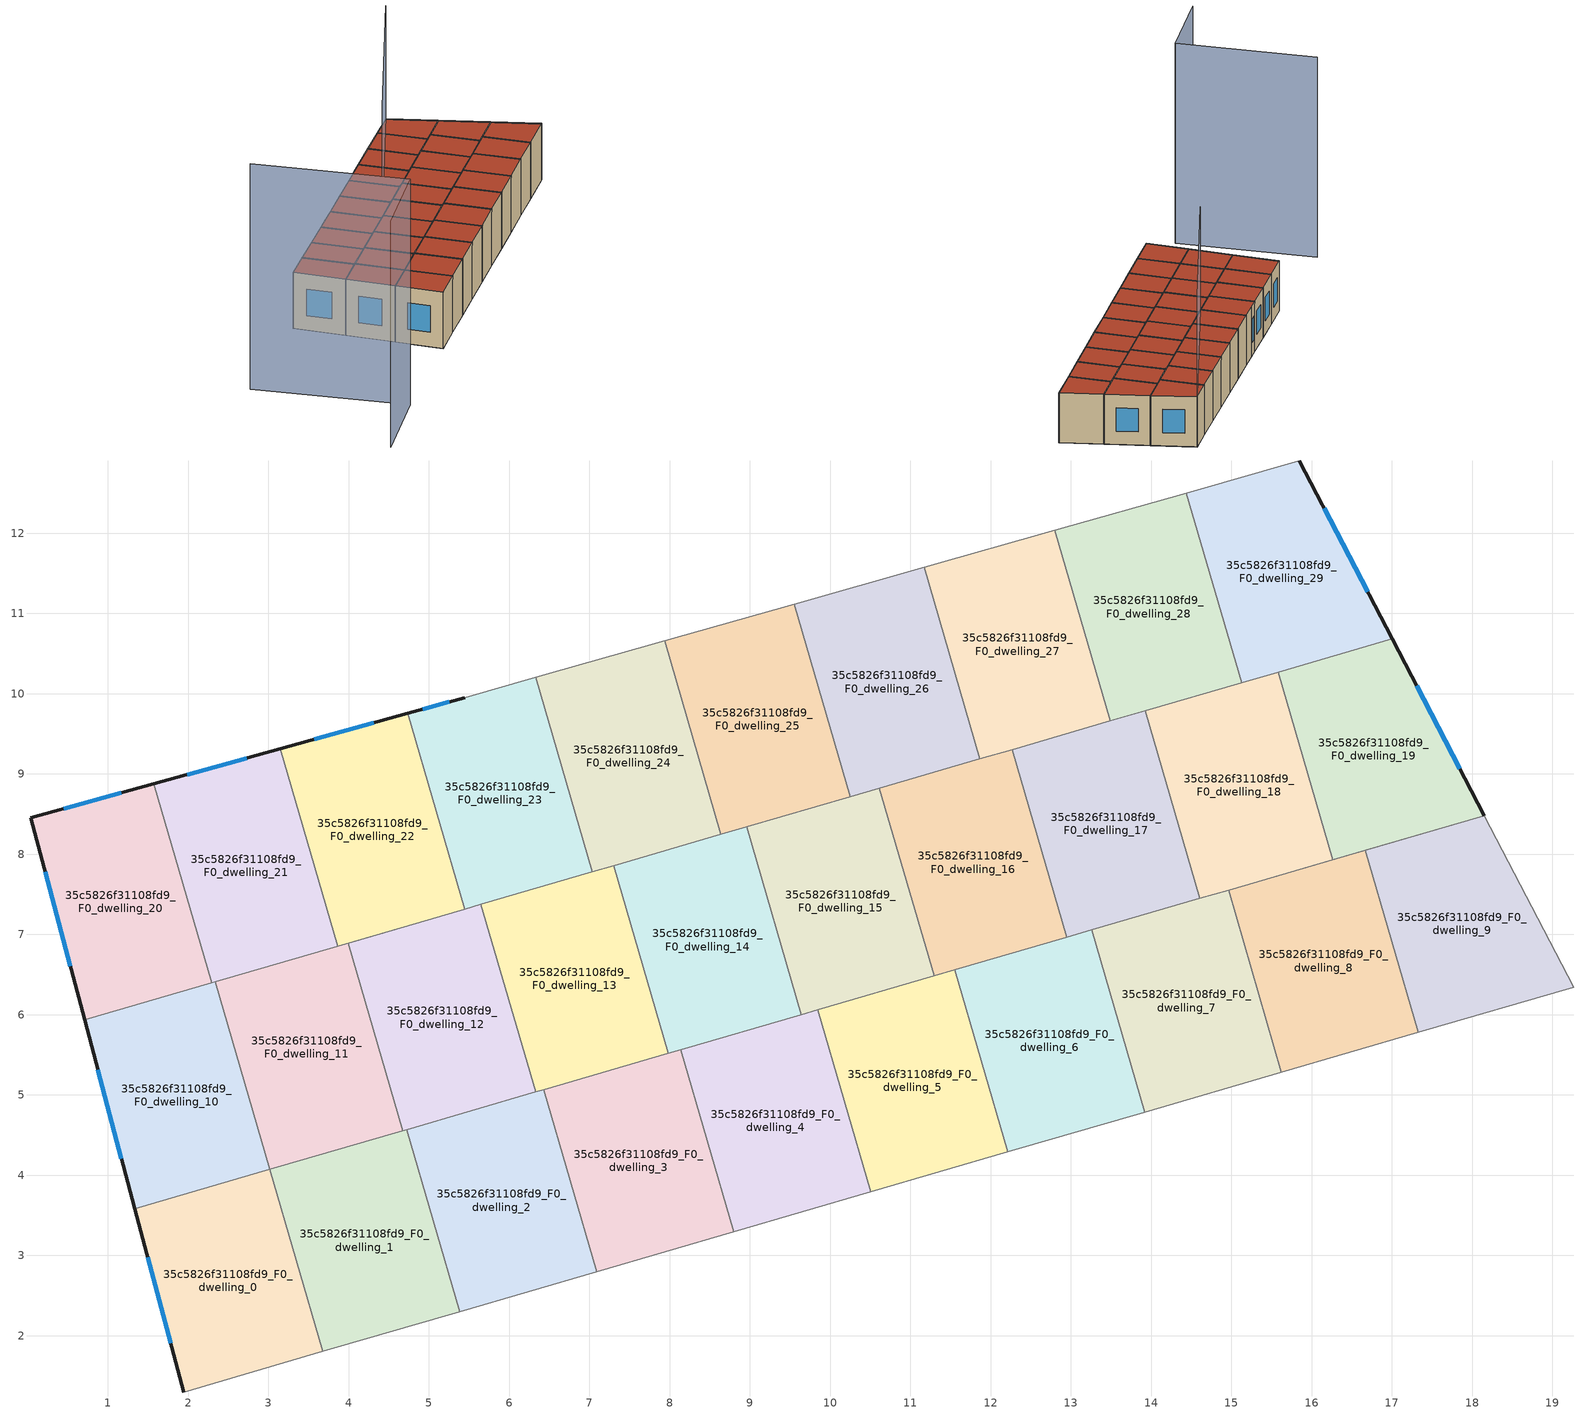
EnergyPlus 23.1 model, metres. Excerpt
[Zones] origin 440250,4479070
35c5826f31108fd9_F0_dwelling_0
 floor ground (EU_floor_Construction): 3.68,1.8 3.02,4.07 1.34,3.58 1.94,1.3 z0
 wall outside (EU_wall_Construction): 1.94,1.3 1.34,3.58 z0:3
 wall to 35c5826f31108fd9_F0_dwelling_1 (EU_wall_Construction): 3.02,4.07 3.68,1.8 z0:3
 wall adiabatic (EU_wall_Construction): 3.68,1.8 1.94,1.3 z0:3
 wall to 35c5826f31108fd9_F0_dwelling_10 (EU_wall_Construction): 1.34,3.58 3.02,4.07 z0:3
 window (EU_Window_Construction): 1.78,1.91 1.5,2.98 z0.8:2.2
 roof outside (EU_roof_Construction): 3.02,4.07 3.68,1.8 1.94,1.3 1.34,3.58 z3
35c5826f31108fd9_F0_dwelling_1
 floor ground (EU_floor_Construction): 5.38,2.3 4.72,4.57 3.02,4.07 3.68,1.8 z0
 wall to 35c5826f31108fd9_F0_dwelling_2 (EU_wall_Construction): 4.72,4.57 5.38,2.3 z0:3
 wall adiabatic (EU_wall_Construction): 5.38,2.3 3.68,1.8 z0:3
 wall to 35c5826f31108fd9_F0_dwelling_11 (EU_wall_Construction): 3.02,4.07 4.68,4.55 z0:3
 wall to 35c5826f31108fd9_F0_dwelling_12 (EU_wall_Construction): 4.68,4.55 4.72,4.57 z0:3
 roof outside (EU_roof_Construction): 4.72,4.57 5.38,2.3 3.68,1.8 3.02,4.07 z3
35c5826f31108fd9_F0_dwelling_10
 floor ground (EU_floor_Construction): 3.02,4.07 2.34,6.41 0.71,5.94 1.34,3.58 z0
 wall outside (EU_wall_Construction): 1.34,3.58 0.71,5.94 z0:3
 wall to 35c5826f31108fd9_F0_dwelling_11 (EU_wall_Construction): 2.34,6.41 3.02,4.07 z0:3
 wall to 35c5826f31108fd9_F0_dwelling_20 (EU_wall_Construction): 0.71,5.94 2.3,6.4 z0:3
 wall to 35c5826f31108fd9_F0_dwelling_21 (EU_wall_Construction): 2.3,6.4 2.34,6.41 z0:3
 window (EU_Window_Construction): 1.17,4.21 0.88,5.31 z0.8:2.2
 roof outside (EU_roof_Construction): 2.34,6.41 3.02,4.07 1.34,3.58 0.71,5.94 z3
35c5826f31108fd9_F0_dwelling_11
 floor ground (EU_floor_Construction): 4.67,4.55 3.99,6.89 4.74,7.11 2.34,6.41 3.02,4.07 z0
 wall to 35c5826f31108fd9_F0_dwelling_12 (EU_wall_Construction): 4.74,7.11 3.99,6.89 4.67,4.55 z0:3
 wall to 35c5826f31108fd9_F0_dwelling_21 (EU_wall_Construction): 2.34,6.41 3.86,6.86 z0:3
 wall to 35c5826f31108fd9_F0_dwelling_22 (EU_wall_Construction): 3.86,6.86 4.74,7.11 z0:3
 roof outside (EU_roof_Construction): 4.74,7.11 3.99,6.89 4.67,4.55 3.02,4.07 2.34,6.41 z3
35c5826f31108fd9_F0_dwelling_12
 floor ground (EU_floor_Construction): 6.33,5.04 5.65,7.38 3.99,6.89 4.67,4.55 z0
 wall to 35c5826f31108fd9_F0_dwelling_13 (EU_wall_Construction): 5.65,7.38 6.33,5.04 z0:3
 wall to 35c5826f31108fd9_F0_dwelling_2 (EU_wall_Construction): 6.33,5.04 4.72,4.57 z0:3
 wall to 35c5826f31108fd9_F0_dwelling_23 (EU_wall_Construction): 5.45,7.32 5.65,7.38 z0:3
 wall to 35c5826f31108fd9_F0_dwelling_22 (EU_wall_Construction): 4.74,7.11 5.45,7.32 z0:3
 roof outside (EU_roof_Construction): 5.65,7.38 6.33,5.04 4.67,4.55 3.99,6.89 z3
35c5826f31108fd9_F0_dwelling_13
 floor ground (EU_floor_Construction): 7.99,5.52 7.3,7.86 5.65,7.38 6.33,5.04 z0
 wall to 35c5826f31108fd9_F0_dwelling_14 (EU_wall_Construction): 7.3,7.86 7.99,5.52 z0:3
 wall to 35c5826f31108fd9_F0_dwelling_23 (EU_wall_Construction): 5.65,7.38 7.04,7.78 z0:3
 wall to 35c5826f31108fd9_F0_dwelling_3 (EU_wall_Construction): 7.99,5.52 6.43,5.07 z0:3
 wall to 35c5826f31108fd9_F0_dwelling_2 (EU_wall_Construction): 6.43,5.07 6.33,5.04 z0:3
 wall to 35c5826f31108fd9_F0_dwelling_24 (EU_wall_Construction): 7.04,7.78 7.3,7.86 z0:3
 roof outside (EU_roof_Construction): 7.3,7.86 7.99,5.52 6.33,5.04 5.65,7.38 z3
35c5826f31108fd9_F0_dwelling_14
 floor ground (EU_floor_Construction): 9.64,6 8.96,8.34 7.3,7.86 7.99,5.52 z0
 wall to 35c5826f31108fd9_F0_dwelling_15 (EU_wall_Construction): 8.96,8.34 9.64,6 z0:3
 wall to 35c5826f31108fd9_F0_dwelling_24 (EU_wall_Construction): 7.3,7.86 8.64,8.25 z0:3
 wall to 35c5826f31108fd9_F0_dwelling_4 (EU_wall_Construction): 9.64,6 8.14,5.56 z0:3
 wall to 35c5826f31108fd9_F0_dwelling_3 (EU_wall_Construction): 8.14,5.56 7.99,5.52 z0:3
 wall to 35c5826f31108fd9_F0_dwelling_25 (EU_wall_Construction): 8.64,8.25 8.96,8.34 z0:3
 roof outside (EU_roof_Construction): 8.96,8.34 9.64,6 7.99,5.52 7.3,7.86 z3
35c5826f31108fd9_F0_dwelling_15
 floor ground (EU_floor_Construction): 11.3,6.48 10.62,8.82 8.96,8.34 9.64,6 z0
 wall to 35c5826f31108fd9_F0_dwelling_16 (EU_wall_Construction): 10.62,8.82 11.3,6.48 z0:3
 wall to 35c5826f31108fd9_F0_dwelling_25 (EU_wall_Construction): 8.96,8.34 10.25,8.72 z0:3
 wall to 35c5826f31108fd9_F0_dwelling_5 (EU_wall_Construction): 11.3,6.48 9.84,6.06 z0:3
 wall to 35c5826f31108fd9_F0_dwelling_4 (EU_wall_Construction): 9.84,6.06 9.64,6 z0:3
 wall to 35c5826f31108fd9_F0_dwelling_26 (EU_wall_Construction): 10.25,8.72 10.62,8.82 z0:3
 roof outside (EU_roof_Construction): 10.62,8.82 11.3,6.48 9.64,6 8.96,8.34 z3
35c5826f31108fd9_F0_dwelling_16
 floor ground (EU_floor_Construction): 12.95,6.97 12.27,9.3 10.62,8.82 11.3,6.48 z0
 wall to 35c5826f31108fd9_F0_dwelling_17 (EU_wall_Construction): 12.27,9.3 12.95,6.97 z0:3
 wall to 35c5826f31108fd9_F0_dwelling_26 (EU_wall_Construction): 10.62,8.82 11.87,9.19 z0:3
 wall to 35c5826f31108fd9_F0_dwelling_6 (EU_wall_Construction): 12.95,6.97 11.55,6.56 z0:3
 wall to 35c5826f31108fd9_F0_dwelling_5 (EU_wall_Construction): 11.55,6.56 11.3,6.48 z0:3
 wall to 35c5826f31108fd9_F0_dwelling_27 (EU_wall_Construction): 11.87,9.19 12.27,9.3 z0:3
 roof outside (EU_roof_Construction): 12.27,9.3 12.95,6.97 11.3,6.48 10.62,8.82 z3
35c5826f31108fd9_F0_dwelling_17
 floor ground (EU_floor_Construction): 14.61,7.45 13.93,9.79 12.27,9.3 12.95,6.97 z0
 wall to 35c5826f31108fd9_F0_dwelling_18 (EU_wall_Construction): 13.93,9.79 14.61,7.45 z0:3
 wall to 35c5826f31108fd9_F0_dwelling_27 (EU_wall_Construction): 12.27,9.3 13.49,9.66 z0:3
 wall to 35c5826f31108fd9_F0_dwelling_7 (EU_wall_Construction): 14.61,7.45 13.26,7.06 z0:3
 wall to 35c5826f31108fd9_F0_dwelling_6 (EU_wall_Construction): 13.26,7.06 12.95,6.97 z0:3
 wall to 35c5826f31108fd9_F0_dwelling_28 (EU_wall_Construction): 13.49,9.66 13.93,9.79 z0:3
 roof outside (EU_roof_Construction): 13.93,9.79 14.61,7.45 12.95,6.97 12.27,9.3 z3
35c5826f31108fd9_F0_dwelling_18
 floor ground (EU_floor_Construction): 16.26,7.93 15.58,10.27 13.93,9.79 14.61,7.45 z0
 wall to 35c5826f31108fd9_F0_dwelling_19 (EU_wall_Construction): 15.58,10.27 16.26,7.93 z0:3
 wall to 35c5826f31108fd9_F0_dwelling_28 (EU_wall_Construction): 13.93,9.79 15.13,10.14 z0:3
 wall to 35c5826f31108fd9_F0_dwelling_7 (EU_wall_Construction): 14.97,7.55 14.61,7.45 z0:3
 wall adiabatic (EU_wall_Construction): 16.26,7.93 14.97,7.55 z0:3
 wall to 35c5826f31108fd9_F0_dwelling_29 (EU_wall_Construction): 15.13,10.14 15.58,10.27 z0:3
 roof outside (EU_roof_Construction): 15.58,10.27 16.26,7.93 14.61,7.45 13.93,9.79 z3
35c5826f31108fd9_F0_dwelling_19
 floor ground (EU_floor_Construction): 18.15,8.48 17,10.68 15.58,10.27 16.26,7.93 z0
 wall outside (EU_wall_Construction): 17,10.68 18.15,8.48 z0:3
 wall adiabatic (EU_wall_Construction): 18.15,8.48 16.26,7.93 z0:3
 wall to 35c5826f31108fd9_F0_dwelling_29 (EU_wall_Construction): 15.58,10.27 17,10.68 z0:3
 window (EU_Window_Construction): 17.31,10.1 17.85,9.07 z0.8:2.2
 roof outside (EU_roof_Construction): 17,10.68 18.15,8.48 16.26,7.93 15.58,10.27 z3
35c5826f31108fd9_F0_dwelling_2
 floor ground (EU_floor_Construction): 7.09,2.8 6.43,5.07 4.72,4.57 5.38,2.3 z0
 wall to 35c5826f31108fd9_F0_dwelling_3 (EU_wall_Construction): 6.43,5.07 7.09,2.8 z0:3
 wall adiabatic (EU_wall_Construction): 7.09,2.8 5.38,2.3 z0:3
 roof outside (EU_roof_Construction): 6.43,5.07 7.09,2.8 5.38,2.3 4.72,4.57 z3
35c5826f31108fd9_F0_dwelling_20
 floor ground (EU_floor_Construction): 2.3,6.4 1.57,8.88 0.04,8.45 0.71,5.94 z0
 wall outside (EU_wall_Construction): 0.71,5.94 0.04,8.45 1.57,8.88 z0:3
 wall to 35c5826f31108fd9_F0_dwelling_21 (EU_wall_Construction): 1.57,8.88 2.3,6.4 z0:3
 window (EU_Window_Construction): 0.53,6.61 0.22,7.78 / 0.45,8.56 1.17,8.76 z0.8:2.2
 roof outside (EU_roof_Construction): 1.57,8.88 2.3,6.4 0.71,5.94 0.04,8.45 z3
35c5826f31108fd9_F0_dwelling_21
 floor ground (EU_floor_Construction): 3.86,6.86 3.15,9.31 1.57,8.88 2.3,6.4 z0
 wall outside (EU_wall_Construction): 1.57,8.88 3.15,9.31 z0:3
 wall to 35c5826f31108fd9_F0_dwelling_22 (EU_wall_Construction): 3.15,9.31 3.86,6.86 z0:3
 window (EU_Window_Construction): 1.99,8.99 2.73,9.2 z0.8:2.2
 roof outside (EU_roof_Construction): 3.15,9.31 3.86,6.86 2.3,6.4 1.57,8.88 z3
35c5826f31108fd9_F0_dwelling_22
 floor ground (EU_floor_Construction): 5.45,7.32 4.73,9.75 3.15,9.31 3.86,6.86 z0
 wall outside (EU_wall_Construction): 3.15,9.31 4.73,9.75 z0:3
 wall to 35c5826f31108fd9_F0_dwelling_23 (EU_wall_Construction): 4.73,9.75 5.45,7.32 z0:3
 window (EU_Window_Construction): 3.57,9.43 4.31,9.64 z0.8:2.2
 roof outside (EU_roof_Construction): 4.73,9.75 5.45,7.32 3.86,6.86 3.15,9.31 z3
35c5826f31108fd9_F0_dwelling_23
 floor ground (EU_floor_Construction): 7.04,7.78 6.33,10.2 5.45,9.95 4.73,9.75 5.45,7.32 z0
 wall outside (EU_wall_Construction): 4.73,9.75 5.45,9.95 z0:3
 wall adiabatic (EU_wall_Construction): 5.45,9.95 6.33,10.2 z0:3
 wall to 35c5826f31108fd9_F0_dwelling_24 (EU_wall_Construction): 6.33,10.2 7.04,7.78 z0:3
 window (EU_Window_Construction): 4.92,9.81 5.26,9.9 z0.8:2.2
 roof outside (EU_roof_Construction): 6.33,10.2 7.04,7.78 5.45,7.32 4.73,9.75 5.45,9.95 z3
35c5826f31108fd9_F0_dwelling_24
 floor ground (EU_floor_Construction): 8.64,8.25 7.94,10.66 6.33,10.2 7.04,7.78 z0
 wall adiabatic (EU_wall_Construction): 6.33,10.2 7.94,10.66 z0:3
 wall to 35c5826f31108fd9_F0_dwelling_25 (EU_wall_Construction): 7.94,10.66 8.64,8.25 z0:3
 roof outside (EU_roof_Construction): 7.94,10.66 8.64,8.25 7.04,7.78 6.33,10.2 z3
35c5826f31108fd9_F0_dwelling_25
 floor ground (EU_floor_Construction): 10.25,8.72 9.55,11.12 7.94,10.66 8.64,8.25 z0
 wall adiabatic (EU_wall_Construction): 7.94,10.66 9.55,11.12 z0:3
 wall to 35c5826f31108fd9_F0_dwelling_26 (EU_wall_Construction): 9.55,11.12 10.25,8.72 z0:3
 roof outside (EU_roof_Construction): 9.55,11.12 10.25,8.72 8.64,8.25 7.94,10.66 z3
35c5826f31108fd9_F0_dwelling_26
 floor ground (EU_floor_Construction): 11.87,9.19 11.17,11.58 9.55,11.12 10.25,8.72 z0
 wall adiabatic (EU_wall_Construction): 9.55,11.12 11.17,11.58 z0:3
 wall to 35c5826f31108fd9_F0_dwelling_27 (EU_wall_Construction): 11.17,11.58 11.87,9.19 z0:3
 roof outside (EU_roof_Construction): 11.17,11.58 11.87,9.19 10.25,8.72 9.55,11.12 z3
35c5826f31108fd9_F0_dwelling_27
 floor ground (EU_floor_Construction): 13.49,9.66 12.8,12.04 11.17,11.58 11.87,9.19 z0
 wall adiabatic (EU_wall_Construction): 11.17,11.58 12.8,12.04 z0:3
 wall to 35c5826f31108fd9_F0_dwelling_28 (EU_wall_Construction): 12.8,12.04 13.49,9.66 z0:3
 roof outside (EU_roof_Construction): 12.8,12.04 13.49,9.66 11.87,9.19 11.17,11.58 z3
35c5826f31108fd9_F0_dwelling_28
 floor ground (EU_floor_Construction): 15.13,10.14 14.44,12.5 12.8,12.04 13.49,9.66 z0
 wall adiabatic (EU_wall_Construction): 12.8,12.04 14.44,12.5 z0:3
 wall to 35c5826f31108fd9_F0_dwelling_29 (EU_wall_Construction): 14.44,12.5 15.13,10.14 z0:3
 roof outside (EU_roof_Construction): 14.44,12.5 15.13,10.14 13.49,9.66 12.8,12.04 z3
35c5826f31108fd9_F0_dwelling_29
 floor ground (EU_floor_Construction): 17,10.68 15.85,12.9 14.44,12.5 15.13,10.14 z0
 wall outside (EU_wall_Construction): 15.85,12.9 17,10.68 z0:3
 wall adiabatic (EU_wall_Construction): 14.44,12.5 15.85,12.9 z0:3
 window (EU_Window_Construction): 16.16,12.31 16.7,11.27 z0.8:2.2
 roof outside (EU_roof_Construction): 15.85,12.9 17,10.68 15.13,10.14 14.44,12.5 z3
35c5826f31108fd9_F0_dwelling_3
 floor ground (EU_floor_Construction): 8.8,3.3 8.14,5.56 6.43,5.07 7.09,2.8 z0
 wall to 35c5826f31108fd9_F0_dwelling_4 (EU_wall_Construction): 8.14,5.56 8.8,3.3 z0:3
 wall adiabatic (EU_wall_Construction): 8.8,3.3 7.09,2.8 z0:3
 roof outside (EU_roof_Construction): 8.14,5.56 8.8,3.3 7.09,2.8 6.43,5.07 z3
35c5826f31108fd9_F0_dwelling_4
 floor ground (EU_floor_Construction): 10.51,3.79 9.84,6.06 8.14,5.56 8.8,3.3 z0
 wall to 35c5826f31108fd9_F0_dwelling_5 (EU_wall_Construction): 9.84,6.06 10.51,3.79 z0:3
 wall adiabatic (EU_wall_Construction): 10.51,3.79 8.8,3.3 z0:3
 roof outside (EU_roof_Construction): 9.84,6.06 10.51,3.79 8.8,3.3 8.14,5.56 z3
35c5826f31108fd9_F0_dwelling_5
 floor ground (EU_floor_Construction): 12.21,4.29 11.55,6.56 9.84,6.06 10.51,3.79 z0
 wall to 35c5826f31108fd9_F0_dwelling_6 (EU_wall_Construction): 11.55,6.56 12.21,4.29 z0:3
 wall adiabatic (EU_wall_Construction): 12.21,4.29 10.51,3.79 z0:3
 roof outside (EU_roof_Construction): 11.55,6.56 12.21,4.29 10.51,3.79 9.84,6.06 z3
35c5826f31108fd9_F0_dwelling_6
 floor ground (EU_floor_Construction): 13.92,4.79 13.26,7.06 11.55,6.56 12.21,4.29 z0
 wall to 35c5826f31108fd9_F0_dwelling_7 (EU_wall_Construction): 13.26,7.06 13.92,4.79 z0:3
 wall adiabatic (EU_wall_Construction): 13.92,4.79 12.21,4.29 z0:3
 roof outside (EU_roof_Construction): 13.26,7.06 13.92,4.79 12.21,4.29 11.55,6.56 z3
35c5826f31108fd9_F0_dwelling_7
 floor ground (EU_floor_Construction): 15.62,5.29 14.97,7.55 13.26,7.06 13.92,4.79 z0
 wall to 35c5826f31108fd9_F0_dwelling_8 (EU_wall_Construction): 14.97,7.55 15.62,5.29 z0:3
 wall adiabatic (EU_wall_Construction): 15.62,5.29 13.92,4.79 z0:3
 roof outside (EU_roof_Construction): 14.97,7.55 15.62,5.29 13.92,4.79 13.26,7.06 z3
35c5826f31108fd9_F0_dwelling_8
 floor ground (EU_floor_Construction): 17.33,5.78 16.67,8.05 14.97,7.55 15.62,5.29 z0
 wall adiabatic (EU_wall_Construction): 14.97,7.55 16.67,8.05 / 17.33,5.78 15.62,5.29 z0:3
 wall to 35c5826f31108fd9_F0_dwelling_9 (EU_wall_Construction): 16.67,8.05 17.33,5.78 z0:3
 roof outside (EU_roof_Construction): 16.67,8.05 17.33,5.78 15.62,5.29 14.97,7.55 z3
35c5826f31108fd9_F0_dwelling_9
 floor ground (EU_floor_Construction): 19.27,6.34 18.15,8.48 16.67,8.05 17.33,5.78 z0
 wall adiabatic (EU_wall_Construction): 16.67,8.05 18.15,8.48 19.27,6.34 17.33,5.78 z0:3
 roof outside (EU_roof_Construction): 18.15,8.48 19.27,6.34 17.33,5.78 16.67,8.05 z3
shading: -6.35,6.93 -3.81,-0.38 / -3.81,-0.38 -8,-1.83 z0:12; 15.85,12.9 6.81,7.62 z0:9
[Building]
EU S2 Campaign: North Axis=0; Terrain=City; Solar Distribution=FullExterior
[Site:Location]
Madrid: Latitude=40.5; Longitude=-3.5; Time Zone=1; Elevation=609
[SizingPeriod:WeatherFileDays]
AnnualSizingPeriod: Begin Month=1; Begin Day of Month=1; End Month=12; End Day of Month=31; Day of Week for Start Day=Monday; Use Weather File Daylight Saving Period=No; Use Weather File Rain and Snow Indicators=No
[MATERIAL]
EU_InternalMass_Material: Roughness=MediumRough; Thickness=0.1; Conductivity=1; Density=1800; Specific Heat=900; Thermal Absorptance=0.9; Solar Absorptance=0.7; Visible Absorptance=0.7
[MATERIAL:NOMASS] Roughness=MediumRough; Thermal Absorptance=0.9; Solar Absorptance=0.7; Visible Absorptance=0.7
Name | Thermal Resistance
EU_wall_NoMass | 1.85007
EU_roof_NoMass | 1.82203
EU_floor_NoMass | 1.33616
[WINDOWMATERIAL:SIMPLEGLAZINGSYSTEM]
EU_Window_SimpleGlazing: UFactor=2.61113; Solar Heat Gain Coefficient=0.75; Visible Transmittance=0.75
[CONSTRUCTION]
EU_wall_Construction: EU_wall_NoMass
EU_roof_Construction: EU_roof_NoMass
EU_floor_Construction: EU_floor_NoMass
EU_InternalMass_Construction: EU_InternalMass_Material
EU_Window_Construction: EU_Window_SimpleGlazing
[ZONE] Type=1; Multiplier=1; Ceiling Height=autocalculate; Floor Area=autocalculate; Part of Total Floor Area=Yes
Name | Volume
35c5826f31108fd9_F0_dwelling_0 | 12.6013
35c5826f31108fd9_F0_dwelling_1; 35c5826f31108fd9_F0_dwelling_10 | 12.5962
35c5826f31108fd9_F0_dwelling_11 | 12.594
35c5826f31108fd9_F0_dwelling_12; 35c5826f31108fd9_F0_dwelling_16 | 12.5947
35c5826f31108fd9_F0_dwelling_13; 35c5826f31108fd9_F0_dwelling_28; 35c5826f31108fd9_F0_dwelling_4 | 12.5999
35c5826f31108fd9_F0_dwelling_14 | 12.5922
35c5826f31108fd9_F0_dwelling_15 | 12.6002
35c5826f31108fd9_F0_dwelling_17; 35c5826f31108fd9_F0_dwelling_18 | 12.5969
35c5826f31108fd9_F0_dwelling_19 | 12.5958
35c5826f31108fd9_F0_dwelling_2; 35c5826f31108fd9_F0_dwelling_23; 35c5826f31108fd9_F0_dwelling_7 | 12.5991
35c5826f31108fd9_F0_dwelling_20 | 12.598
35c5826f31108fd9_F0_dwelling_21 | 12.5966
35c5826f31108fd9_F0_dwelling_22; 35c5826f31108fd9_F0_dwelling_26 | 12.6028
35c5826f31108fd9_F0_dwelling_24 | 12.6042
35c5826f31108fd9_F0_dwelling_25 | 12.5925
35c5826f31108fd9_F0_dwelling_27 | 12.5973
35c5826f31108fd9_F0_dwelling_29; 35c5826f31108fd9_F0_dwelling_9 | 12.5984
35c5826f31108fd9_F0_dwelling_3 | 12.6035
35c5826f31108fd9_F0_dwelling_5 | 12.5995
35c5826f31108fd9_F0_dwelling_6 | 12.6039
35c5826f31108fd9_F0_dwelling_8 | 12.5955
[INTERNALMASS] Construction=EU_InternalMass_Construction
Name | Zone or ZoneList | Surface Area
35c5826f31108fd9_F0_dwelling_0_EU_InternalMass | 35c5826f31108fd9_F0_dwelling_0 | 4.20023
35c5826f31108fd9_F0_dwelling_1_EU_InternalMass | 35c5826f31108fd9_F0_dwelling_1 | 4.19861
35c5826f31108fd9_F0_dwelling_2_EU_InternalMass | 35c5826f31108fd9_F0_dwelling_2 | 4.19979
35c5826f31108fd9_F0_dwelling_3_EU_InternalMass | 35c5826f31108fd9_F0_dwelling_3 | 4.20118
35c5826f31108fd9_F0_dwelling_4_EU_InternalMass | 35c5826f31108fd9_F0_dwelling_4 | 4.19999
35c5826f31108fd9_F0_dwelling_5_EU_InternalMass | 35c5826f31108fd9_F0_dwelling_5 | 4.19999
35c5826f31108fd9_F0_dwelling_6_EU_InternalMass | 35c5826f31108fd9_F0_dwelling_6 | 4.20118
35c5826f31108fd9_F0_dwelling_7_EU_InternalMass | 35c5826f31108fd9_F0_dwelling_7 | 4.19979
35c5826f31108fd9_F0_dwelling_8_EU_InternalMass | 35c5826f31108fd9_F0_dwelling_8 | 4.19861
35c5826f31108fd9_F0_dwelling_9_EU_InternalMass | 35c5826f31108fd9_F0_dwelling_9 | 4.19965
35c5826f31108fd9_F0_dwelling_10_EU_InternalMass | 35c5826f31108fd9_F0_dwelling_10 | 4.19879
35c5826f31108fd9_F0_dwelling_11_EU_InternalMass | 35c5826f31108fd9_F0_dwelling_11 | 4.1987
35c5826f31108fd9_F0_dwelling_12_EU_InternalMass | 35c5826f31108fd9_F0_dwelling_12 | 4.19831
35c5826f31108fd9_F0_dwelling_13_EU_InternalMass | 35c5826f31108fd9_F0_dwelling_13 | 4.19997
35c5826f31108fd9_F0_dwelling_14_EU_InternalMass | 35c5826f31108fd9_F0_dwelling_14 | 4.19763
35c5826f31108fd9_F0_dwelling_15_EU_InternalMass | 35c5826f31108fd9_F0_dwelling_15 | 4.19997
35c5826f31108fd9_F0_dwelling_16_EU_InternalMass | 35c5826f31108fd9_F0_dwelling_16 | 4.19831
35c5826f31108fd9_F0_dwelling_17_EU_InternalMass | 35c5826f31108fd9_F0_dwelling_17 | 4.19904
35c5826f31108fd9_F0_dwelling_18_EU_InternalMass | 35c5826f31108fd9_F0_dwelling_18 | 4.19904
35c5826f31108fd9_F0_dwelling_19_EU_InternalMass | 35c5826f31108fd9_F0_dwelling_19 | 4.19877
35c5826f31108fd9_F0_dwelling_20_EU_InternalMass | 35c5826f31108fd9_F0_dwelling_20 | 4.19925
35c5826f31108fd9_F0_dwelling_21_EU_InternalMass | 35c5826f31108fd9_F0_dwelling_21 | 4.19862
35c5826f31108fd9_F0_dwelling_22_EU_InternalMass | 35c5826f31108fd9_F0_dwelling_22 | 4.20108
35c5826f31108fd9_F0_dwelling_23_EU_InternalMass | 35c5826f31108fd9_F0_dwelling_23 | 4.19965
35c5826f31108fd9_F0_dwelling_24_EU_InternalMass | 35c5826f31108fd9_F0_dwelling_24 | 4.20141
35c5826f31108fd9_F0_dwelling_25_EU_InternalMass | 35c5826f31108fd9_F0_dwelling_25 | 4.19758
35c5826f31108fd9_F0_dwelling_26_EU_InternalMass | 35c5826f31108fd9_F0_dwelling_26 | 4.20096
35c5826f31108fd9_F0_dwelling_27_EU_InternalMass | 35c5826f31108fd9_F0_dwelling_27 | 4.19915
35c5826f31108fd9_F0_dwelling_28_EU_InternalMass | 35c5826f31108fd9_F0_dwelling_28 | 4.19998
35c5826f31108fd9_F0_dwelling_29_EU_InternalMass | 35c5826f31108fd9_F0_dwelling_29 | 4.19948
[OTHEREQUIPMENT] Fuel Type=Electricity; Design Level Calculation Method=Watts/Area; Power per Zone Floor Area=1; Fraction Latent=0; Fraction Radiant=0; Fraction Lost=0; Carbon Dioxide Generation Rate=0; EndUse Subcategory=EU_Step8_InternalGains
Name | Zone or ZoneList or Space or SpaceList | Schedule
EU_Step8_InternalGain_35c5826f31108fd9_F0_dwelling_0_f000 | 35c5826f31108fd9_F0_dwelling_0 | EU_Step8_GainSchedule_35c5826f31108fd9_F0_dwelling_0_f000
EU_Step8_InternalGain_35c5826f31108fd9_F0_dwelling_1_f000 | 35c5826f31108fd9_F0_dwelling_1 | EU_Step8_GainSchedule_35c5826f31108fd9_F0_dwelling_1_f000
EU_Step8_InternalGain_35c5826f31108fd9_F0_dwelling_2_f000 | 35c5826f31108fd9_F0_dwelling_2 | EU_Step8_GainSchedule_35c5826f31108fd9_F0_dwelling_2_f000
EU_Step8_InternalGain_35c5826f31108fd9_F0_dwelling_3_f000 | 35c5826f31108fd9_F0_dwelling_3 | EU_Step8_GainSchedule_35c5826f31108fd9_F0_dwelling_3_f000
EU_Step8_InternalGain_35c5826f31108fd9_F0_dwelling_4_f000 | 35c5826f31108fd9_F0_dwelling_4 | EU_Step8_GainSchedule_35c5826f31108fd9_F0_dwelling_4_f000
EU_Step8_InternalGain_35c5826f31108fd9_F0_dwelling_5_f000 | 35c5826f31108fd9_F0_dwelling_5 | EU_Step8_GainSchedule_35c5826f31108fd9_F0_dwelling_5_f000
EU_Step8_InternalGain_35c5826f31108fd9_F0_dwelling_6_f000 | 35c5826f31108fd9_F0_dwelling_6 | EU_Step8_GainSchedule_35c5826f31108fd9_F0_dwelling_6_f000
EU_Step8_InternalGain_35c5826f31108fd9_F0_dwelling_7_f000 | 35c5826f31108fd9_F0_dwelling_7 | EU_Step8_GainSchedule_35c5826f31108fd9_F0_dwelling_7_f000
EU_Step8_InternalGain_35c5826f31108fd9_F0_dwelling_8_f000 | 35c5826f31108fd9_F0_dwelling_8 | EU_Step8_GainSchedule_35c5826f31108fd9_F0_dwelling_8_f000
EU_Step8_InternalGain_35c5826f31108fd9_F0_dwelling_9_f000 | 35c5826f31108fd9_F0_dwelling_9 | EU_Step8_GainSchedule_35c5826f31108fd9_F0_dwelling_9_f000
EU_Step8_InternalGain_35c5826f31108fd9_F0_dwelling_10_f000 | 35c5826f31108fd9_F0_dwelling_10 | EU_Step8_GainSchedule_35c5826f31108fd9_F0_dwelling_10_f000
EU_Step8_InternalGain_35c5826f31108fd9_F0_dwelling_11_f000 | 35c5826f31108fd9_F0_dwelling_11 | EU_Step8_GainSchedule_35c5826f31108fd9_F0_dwelling_11_f000
EU_Step8_InternalGain_35c5826f31108fd9_F0_dwelling_12_f000 | 35c5826f31108fd9_F0_dwelling_12 | EU_Step8_GainSchedule_35c5826f31108fd9_F0_dwelling_12_f000
EU_Step8_InternalGain_35c5826f31108fd9_F0_dwelling_13_f000 | 35c5826f31108fd9_F0_dwelling_13 | EU_Step8_GainSchedule_35c5826f31108fd9_F0_dwelling_13_f000
EU_Step8_InternalGain_35c5826f31108fd9_F0_dwelling_14_f000 | 35c5826f31108fd9_F0_dwelling_14 | EU_Step8_GainSchedule_35c5826f31108fd9_F0_dwelling_14_f000
EU_Step8_InternalGain_35c5826f31108fd9_F0_dwelling_15_f000 | 35c5826f31108fd9_F0_dwelling_15 | EU_Step8_GainSchedule_35c5826f31108fd9_F0_dwelling_15_f000
EU_Step8_InternalGain_35c5826f31108fd9_F0_dwelling_16_f000 | 35c5826f31108fd9_F0_dwelling_16 | EU_Step8_GainSchedule_35c5826f31108fd9_F0_dwelling_16_f000
EU_Step8_InternalGain_35c5826f31108fd9_F0_dwelling_17_f000 | 35c5826f31108fd9_F0_dwelling_17 | EU_Step8_GainSchedule_35c5826f31108fd9_F0_dwelling_17_f000
EU_Step8_InternalGain_35c5826f31108fd9_F0_dwelling_18_f000 | 35c5826f31108fd9_F0_dwelling_18 | EU_Step8_GainSchedule_35c5826f31108fd9_F0_dwelling_18_f000
EU_Step8_InternalGain_35c5826f31108fd9_F0_dwelling_19_f000 | 35c5826f31108fd9_F0_dwelling_19 | EU_Step8_GainSchedule_35c5826f31108fd9_F0_dwelling_19_f000
EU_Step8_InternalGain_35c5826f31108fd9_F0_dwelling_20_f000 | 35c5826f31108fd9_F0_dwelling_20 | EU_Step8_GainSchedule_35c5826f31108fd9_F0_dwelling_20_f000
EU_Step8_InternalGain_35c5826f31108fd9_F0_dwelling_21_f000 | 35c5826f31108fd9_F0_dwelling_21 | EU_Step8_GainSchedule_35c5826f31108fd9_F0_dwelling_21_f000
EU_Step8_InternalGain_35c5826f31108fd9_F0_dwelling_22_f000 | 35c5826f31108fd9_F0_dwelling_22 | EU_Step8_GainSchedule_35c5826f31108fd9_F0_dwelling_22_f000
EU_Step8_InternalGain_35c5826f31108fd9_F0_dwelling_23_f000 | 35c5826f31108fd9_F0_dwelling_23 | EU_Step8_GainSchedule_35c5826f31108fd9_F0_dwelling_23_f000
EU_Step8_InternalGain_35c5826f31108fd9_F0_dwelling_24_f000 | 35c5826f31108fd9_F0_dwelling_24 | EU_Step8_GainSchedule_35c5826f31108fd9_F0_dwelling_24_f000
EU_Step8_InternalGain_35c5826f31108fd9_F0_dwelling_25_f000 | 35c5826f31108fd9_F0_dwelling_25 | EU_Step8_GainSchedule_35c5826f31108fd9_F0_dwelling_25_f000
EU_Step8_InternalGain_35c5826f31108fd9_F0_dwelling_26_f000 | 35c5826f31108fd9_F0_dwelling_26 | EU_Step8_GainSchedule_35c5826f31108fd9_F0_dwelling_26_f000
EU_Step8_InternalGain_35c5826f31108fd9_F0_dwelling_27_f000 | 35c5826f31108fd9_F0_dwelling_27 | EU_Step8_GainSchedule_35c5826f31108fd9_F0_dwelling_27_f000
EU_Step8_InternalGain_35c5826f31108fd9_F0_dwelling_28_f000 | 35c5826f31108fd9_F0_dwelling_28 | EU_Step8_GainSchedule_35c5826f31108fd9_F0_dwelling_28_f000
EU_Step8_InternalGain_35c5826f31108fd9_F0_dwelling_29_f000 | 35c5826f31108fd9_F0_dwelling_29 | EU_Step8_GainSchedule_35c5826f31108fd9_F0_dwelling_29_f000
[ZONEVENTILATION:DESIGNFLOWRATE] Schedule=EU_AlwaysOn; Design Flow Rate Calculation Method=AirChanges/Hour; Air Changes per Hour=0.415786; Ventilation Type=Natural; Fan Pressure Rise=0; Fan Total Efficiency=1; Constant Term Coefficient=1; Temperature Term Coefficient=0; Velocity Term Coefficient=0; Velocity Squared Term Coefficient=0; Minimum Indoor Temperature=-100; Maximum Indoor Temperature=100; Delta Temperature=-100; Minimum Outdoor Temperature=-100; Maximum Outdoor Temperature=100; Maximum Wind Speed=40
Name | Zone or ZoneList or Space or SpaceList
EU_ConstantAir_35c5826f31108fd9_F0_dwelling_0 | 35c5826f31108fd9_F0_dwelling_0
EU_ConstantAir_35c5826f31108fd9_F0_dwelling_1 | 35c5826f31108fd9_F0_dwelling_1
EU_ConstantAir_35c5826f31108fd9_F0_dwelling_2 | 35c5826f31108fd9_F0_dwelling_2
EU_ConstantAir_35c5826f31108fd9_F0_dwelling_3 | 35c5826f31108fd9_F0_dwelling_3
EU_ConstantAir_35c5826f31108fd9_F0_dwelling_4 | 35c5826f31108fd9_F0_dwelling_4
EU_ConstantAir_35c5826f31108fd9_F0_dwelling_5 | 35c5826f31108fd9_F0_dwelling_5
EU_ConstantAir_35c5826f31108fd9_F0_dwelling_6 | 35c5826f31108fd9_F0_dwelling_6
EU_ConstantAir_35c5826f31108fd9_F0_dwelling_7 | 35c5826f31108fd9_F0_dwelling_7
EU_ConstantAir_35c5826f31108fd9_F0_dwelling_8 | 35c5826f31108fd9_F0_dwelling_8
EU_ConstantAir_35c5826f31108fd9_F0_dwelling_9 | 35c5826f31108fd9_F0_dwelling_9
EU_ConstantAir_35c5826f31108fd9_F0_dwelling_10 | 35c5826f31108fd9_F0_dwelling_10
EU_ConstantAir_35c5826f31108fd9_F0_dwelling_11 | 35c5826f31108fd9_F0_dwelling_11
EU_ConstantAir_35c5826f31108fd9_F0_dwelling_12 | 35c5826f31108fd9_F0_dwelling_12
EU_ConstantAir_35c5826f31108fd9_F0_dwelling_13 | 35c5826f31108fd9_F0_dwelling_13
EU_ConstantAir_35c5826f31108fd9_F0_dwelling_14 | 35c5826f31108fd9_F0_dwelling_14
EU_ConstantAir_35c5826f31108fd9_F0_dwelling_15 | 35c5826f31108fd9_F0_dwelling_15
EU_ConstantAir_35c5826f31108fd9_F0_dwelling_16 | 35c5826f31108fd9_F0_dwelling_16
EU_ConstantAir_35c5826f31108fd9_F0_dwelling_17 | 35c5826f31108fd9_F0_dwelling_17
EU_ConstantAir_35c5826f31108fd9_F0_dwelling_18 | 35c5826f31108fd9_F0_dwelling_18
EU_ConstantAir_35c5826f31108fd9_F0_dwelling_19 | 35c5826f31108fd9_F0_dwelling_19
EU_ConstantAir_35c5826f31108fd9_F0_dwelling_20 | 35c5826f31108fd9_F0_dwelling_20
EU_ConstantAir_35c5826f31108fd9_F0_dwelling_21 | 35c5826f31108fd9_F0_dwelling_21
EU_ConstantAir_35c5826f31108fd9_F0_dwelling_22 | 35c5826f31108fd9_F0_dwelling_22
EU_ConstantAir_35c5826f31108fd9_F0_dwelling_23 | 35c5826f31108fd9_F0_dwelling_23
EU_ConstantAir_35c5826f31108fd9_F0_dwelling_24 | 35c5826f31108fd9_F0_dwelling_24
EU_ConstantAir_35c5826f31108fd9_F0_dwelling_25 | 35c5826f31108fd9_F0_dwelling_25
EU_ConstantAir_35c5826f31108fd9_F0_dwelling_26 | 35c5826f31108fd9_F0_dwelling_26
EU_ConstantAir_35c5826f31108fd9_F0_dwelling_27 | 35c5826f31108fd9_F0_dwelling_27
EU_ConstantAir_35c5826f31108fd9_F0_dwelling_28 | 35c5826f31108fd9_F0_dwelling_28
EU_ConstantAir_35c5826f31108fd9_F0_dwelling_29 | 35c5826f31108fd9_F0_dwelling_29
[HVACTEMPLATE:THERMOSTAT] Constant Heating Setpoint=20; Constant Cooling Setpoint=50
EU_HeatOnly_35c5826f31108fd9_F0_dwelling_0; EU_HeatOnly_35c5826f31108fd9_F0_dwelling_1; EU_HeatOnly_35c5826f31108fd9_F0_dwelling_2; EU_HeatOnly_35c5826f31108fd9_F0_dwelling_3; EU_HeatOnly_35c5826f31108fd9_F0_dwelling_4; EU_HeatOnly_35c5826f31108fd9_F0_dwelling_5; EU_HeatOnly_35c5826f31108fd9_F0_dwelling_6; EU_HeatOnly_35c5826f31108fd9_F0_dwelling_7; EU_HeatOnly_35c5826f31108fd9_F0_dwelling_8; EU_HeatOnly_35c5826f31108fd9_F0_dwelling_9; EU_HeatOnly_35c5826f31108fd9_F0_dwelling_10; EU_HeatOnly_35c5826f31108fd9_F0_dwelling_11; EU_HeatOnly_35c5826f31108fd9_F0_dwelling_12; EU_HeatOnly_35c5826f31108fd9_F0_dwelling_13; EU_HeatOnly_35c5826f31108fd9_F0_dwelling_14; EU_HeatOnly_35c5826f31108fd9_F0_dwelling_15; EU_HeatOnly_35c5826f31108fd9_F0_dwelling_16; EU_HeatOnly_35c5826f31108fd9_F0_dwelling_17; EU_HeatOnly_35c5826f31108fd9_F0_dwelling_18; EU_HeatOnly_35c5826f31108fd9_F0_dwelling_19; EU_HeatOnly_35c5826f31108fd9_F0_dwelling_20; EU_HeatOnly_35c5826f31108fd9_F0_dwelling_21; EU_HeatOnly_35c5826f31108fd9_F0_dwelling_22; EU_HeatOnly_35c5826f31108fd9_F0_dwelling_23; EU_HeatOnly_35c5826f31108fd9_F0_dwelling_24; EU_HeatOnly_35c5826f31108fd9_F0_dwelling_25; EU_HeatOnly_35c5826f31108fd9_F0_dwelling_26; EU_HeatOnly_35c5826f31108fd9_F0_dwelling_27; EU_HeatOnly_35c5826f31108fd9_F0_dwelling_28; EU_HeatOnly_35c5826f31108fd9_F0_dwelling_29
[HVACTEMPLATE:ZONE:IDEALLOADSAIRSYSTEM] System Availability Schedule=EU_AlwaysOn; Maximum Heating Supply Air Temperature=50; Minimum Cooling Supply Air Temperature=13; Maximum Heating Supply Air Humidity Ratio=0.0156; Minimum Cooling Supply Air Humidity Ratio=0.0077; Heating Limit=NoLimit; Cooling Limit=NoLimit; Heating Availability Schedule=EU_AlwaysOn; Cooling Availability Schedule=EU_CoolingOff; Dehumidification Control Type=ConstantSensibleHeatRatio; Cooling Sensible Heat Ratio=0.7; Dehumidification Setpoint=60; Humidification Control Type=None; Humidification Setpoint=30; Outdoor Air Method=None; Outdoor Air Flow Rate per Person=0.00944; Outdoor Air Flow Rate per Zone Floor Area=0; Outdoor Air Flow Rate per Zone=0; Demand Controlled Ventilation Type=None; Outdoor Air Economizer Type=NoEconomizer; Heat Recovery Type=None; Sensible Heat Recovery Effectiveness=0.7; Latent Heat Recovery Effectiveness=0.65
Name | Template Thermostat
35c5826f31108fd9_F0_dwelling_0 | EU_HeatOnly_35c5826f31108fd9_F0_dwelling_0
35c5826f31108fd9_F0_dwelling_1 | EU_HeatOnly_35c5826f31108fd9_F0_dwelling_1
35c5826f31108fd9_F0_dwelling_2 | EU_HeatOnly_35c5826f31108fd9_F0_dwelling_2
35c5826f31108fd9_F0_dwelling_3 | EU_HeatOnly_35c5826f31108fd9_F0_dwelling_3
35c5826f31108fd9_F0_dwelling_4 | EU_HeatOnly_35c5826f31108fd9_F0_dwelling_4
35c5826f31108fd9_F0_dwelling_5 | EU_HeatOnly_35c5826f31108fd9_F0_dwelling_5
35c5826f31108fd9_F0_dwelling_6 | EU_HeatOnly_35c5826f31108fd9_F0_dwelling_6
35c5826f31108fd9_F0_dwelling_7 | EU_HeatOnly_35c5826f31108fd9_F0_dwelling_7
35c5826f31108fd9_F0_dwelling_8 | EU_HeatOnly_35c5826f31108fd9_F0_dwelling_8
35c5826f31108fd9_F0_dwelling_9 | EU_HeatOnly_35c5826f31108fd9_F0_dwelling_9
35c5826f31108fd9_F0_dwelling_10 | EU_HeatOnly_35c5826f31108fd9_F0_dwelling_10
35c5826f31108fd9_F0_dwelling_11 | EU_HeatOnly_35c5826f31108fd9_F0_dwelling_11
35c5826f31108fd9_F0_dwelling_12 | EU_HeatOnly_35c5826f31108fd9_F0_dwelling_12
35c5826f31108fd9_F0_dwelling_13 | EU_HeatOnly_35c5826f31108fd9_F0_dwelling_13
35c5826f31108fd9_F0_dwelling_14 | EU_HeatOnly_35c5826f31108fd9_F0_dwelling_14
35c5826f31108fd9_F0_dwelling_15 | EU_HeatOnly_35c5826f31108fd9_F0_dwelling_15
35c5826f31108fd9_F0_dwelling_16 | EU_HeatOnly_35c5826f31108fd9_F0_dwelling_16
35c5826f31108fd9_F0_dwelling_17 | EU_HeatOnly_35c5826f31108fd9_F0_dwelling_17
35c5826f31108fd9_F0_dwelling_18 | EU_HeatOnly_35c5826f31108fd9_F0_dwelling_18
35c5826f31108fd9_F0_dwelling_19 | EU_HeatOnly_35c5826f31108fd9_F0_dwelling_19
35c5826f31108fd9_F0_dwelling_20 | EU_HeatOnly_35c5826f31108fd9_F0_dwelling_20
35c5826f31108fd9_F0_dwelling_21 | EU_HeatOnly_35c5826f31108fd9_F0_dwelling_21
35c5826f31108fd9_F0_dwelling_22 | EU_HeatOnly_35c5826f31108fd9_F0_dwelling_22
35c5826f31108fd9_F0_dwelling_23 | EU_HeatOnly_35c5826f31108fd9_F0_dwelling_23
35c5826f31108fd9_F0_dwelling_24 | EU_HeatOnly_35c5826f31108fd9_F0_dwelling_24
35c5826f31108fd9_F0_dwelling_25 | EU_HeatOnly_35c5826f31108fd9_F0_dwelling_25
35c5826f31108fd9_F0_dwelling_26 | EU_HeatOnly_35c5826f31108fd9_F0_dwelling_26
35c5826f31108fd9_F0_dwelling_27 | EU_HeatOnly_35c5826f31108fd9_F0_dwelling_27
35c5826f31108fd9_F0_dwelling_28 | EU_HeatOnly_35c5826f31108fd9_F0_dwelling_28
35c5826f31108fd9_F0_dwelling_29 | EU_HeatOnly_35c5826f31108fd9_F0_dwelling_29
[SIZING:ZONE] Zone Cooling Design Supply Air Temperature Input Method=SupplyAirTemperature; Zone Cooling Design Supply Air Temperature=13; Zone Heating Design Supply Air Temperature Input Method=SupplyAirTemperature; Zone Heating Design Supply Air Temperature=50; Zone Cooling Design Supply Air Humidity Ratio=0.008; Zone Heating Design Supply Air Humidity Ratio=0.008; Cooling Design Air Flow Method=DesignDay; Cooling Design Air Flow Rate=0; Cooling Minimum Air Flow per Zone Floor Area=0.000762; Cooling Minimum Air Flow=0; Cooling Minimum Air Flow Fraction=0.2; Heating Design Air Flow Method=DesignDay; Heating Design Air Flow Rate=0; Heating Maximum Air Flow per Zone Floor Area=0.002032; Heating Maximum Air Flow=0.141576; Heating Maximum Air Flow Fraction=0.3; Account for Dedicated Outdoor Air System=No; Dedicated Outdoor Air System Control Strategy=NeutralSupplyAir; Dedicated Outdoor Air Low Setpoint Temperature for Design=autosize; Dedicated Outdoor Air High Setpoint Temperature for Design=autosize; Zone Load Sizing Method=Sensible Load Only No Latent Load; Zone Latent Cooling Design Supply Air Humidity Ratio Input Method=HumidityRatioDifference; Zone Cooling Design Supply Air Humidity Ratio Difference=0.005; Zone Latent Heating Design Supply Air Humidity Ratio Input Method=HumidityRatioDifference; Zone Humidification Design Supply Air Humidity Ratio Difference=0.005
35c5826f31108fd9_F0_dwelling_0; 35c5826f31108fd9_F0_dwelling_1; 35c5826f31108fd9_F0_dwelling_2; 35c5826f31108fd9_F0_dwelling_3; 35c5826f31108fd9_F0_dwelling_4; 35c5826f31108fd9_F0_dwelling_5; 35c5826f31108fd9_F0_dwelling_6; 35c5826f31108fd9_F0_dwelling_7; 35c5826f31108fd9_F0_dwelling_8; 35c5826f31108fd9_F0_dwelling_9; 35c5826f31108fd9_F0_dwelling_10; 35c5826f31108fd9_F0_dwelling_11; 35c5826f31108fd9_F0_dwelling_12; 35c5826f31108fd9_F0_dwelling_13; 35c5826f31108fd9_F0_dwelling_14; 35c5826f31108fd9_F0_dwelling_15; 35c5826f31108fd9_F0_dwelling_16; 35c5826f31108fd9_F0_dwelling_17; 35c5826f31108fd9_F0_dwelling_18; 35c5826f31108fd9_F0_dwelling_19; 35c5826f31108fd9_F0_dwelling_20; 35c5826f31108fd9_F0_dwelling_21; 35c5826f31108fd9_F0_dwelling_22; 35c5826f31108fd9_F0_dwelling_23; 35c5826f31108fd9_F0_dwelling_24; 35c5826f31108fd9_F0_dwelling_25; 35c5826f31108fd9_F0_dwelling_26; 35c5826f31108fd9_F0_dwelling_27; 35c5826f31108fd9_F0_dwelling_28; 35c5826f31108fd9_F0_dwelling_29
[SCHEDULE:CONSTANT]
Name | Hourly Value
EU_AlwaysOn | 1
EU_CoolingOff | 0
[SCHEDULE:FILE] Column Number=1; Rows to Skip at Top=0; Number of Hours of Data=8760; Column Separator=Comma; Interpolate to Timestep=No; Minutes per Item=60; Adjust Schedule for Daylight Savings=Yes
Name | File
EU_Step8_GainSchedule_35c5826f31108fd9_F0_dwelling_0_f000 | ../../schedules/35c5826f31108fd9/35c5826f31108fd9_F0_dwelling_0_f000_gain.csv
EU_Step8_GainSchedule_35c5826f31108fd9_F0_dwelling_1_f000 | ../../schedules/35c5826f31108fd9/35c5826f31108fd9_F0_dwelling_1_f000_gain.csv
EU_Step8_GainSchedule_35c5826f31108fd9_F0_dwelling_2_f000 | ../../schedules/35c5826f31108fd9/35c5826f31108fd9_F0_dwelling_2_f000_gain.csv
EU_Step8_GainSchedule_35c5826f31108fd9_F0_dwelling_3_f000 | ../../schedules/35c5826f31108fd9/35c5826f31108fd9_F0_dwelling_3_f000_gain.csv
EU_Step8_GainSchedule_35c5826f31108fd9_F0_dwelling_4_f000 | ../../schedules/35c5826f31108fd9/35c5826f31108fd9_F0_dwelling_4_f000_gain.csv
EU_Step8_GainSchedule_35c5826f31108fd9_F0_dwelling_5_f000 | ../../schedules/35c5826f31108fd9/35c5826f31108fd9_F0_dwelling_5_f000_gain.csv
EU_Step8_GainSchedule_35c5826f31108fd9_F0_dwelling_6_f000 | ../../schedules/35c5826f31108fd9/35c5826f31108fd9_F0_dwelling_6_f000_gain.csv
EU_Step8_GainSchedule_35c5826f31108fd9_F0_dwelling_7_f000 | ../../schedules/35c5826f31108fd9/35c5826f31108fd9_F0_dwelling_7_f000_gain.csv
EU_Step8_GainSchedule_35c5826f31108fd9_F0_dwelling_8_f000 | ../../schedules/35c5826f31108fd9/35c5826f31108fd9_F0_dwelling_8_f000_gain.csv
EU_Step8_GainSchedule_35c5826f31108fd9_F0_dwelling_9_f000 | ../../schedules/35c5826f31108fd9/35c5826f31108fd9_F0_dwelling_9_f000_gain.csv
EU_Step8_GainSchedule_35c5826f31108fd9_F0_dwelling_10_f000 | ../../schedules/35c5826f31108fd9/35c5826f31108fd9_F0_dwelling_10_f000_gain.csv
EU_Step8_GainSchedule_35c5826f31108fd9_F0_dwelling_11_f000 | ../../schedules/35c5826f31108fd9/35c5826f31108fd9_F0_dwelling_11_f000_gain.csv
EU_Step8_GainSchedule_35c5826f31108fd9_F0_dwelling_12_f000 | ../../schedules/35c5826f31108fd9/35c5826f31108fd9_F0_dwelling_12_f000_gain.csv
EU_Step8_GainSchedule_35c5826f31108fd9_F0_dwelling_13_f000 | ../../schedules/35c5826f31108fd9/35c5826f31108fd9_F0_dwelling_13_f000_gain.csv
EU_Step8_GainSchedule_35c5826f31108fd9_F0_dwelling_14_f000 | ../../schedules/35c5826f31108fd9/35c5826f31108fd9_F0_dwelling_14_f000_gain.csv
EU_Step8_GainSchedule_35c5826f31108fd9_F0_dwelling_15_f000 | ../../schedules/35c5826f31108fd9/35c5826f31108fd9_F0_dwelling_15_f000_gain.csv
EU_Step8_GainSchedule_35c5826f31108fd9_F0_dwelling_16_f000 | ../../schedules/35c5826f31108fd9/35c5826f31108fd9_F0_dwelling_16_f000_gain.csv
EU_Step8_GainSchedule_35c5826f31108fd9_F0_dwelling_17_f000 | ../../schedules/35c5826f31108fd9/35c5826f31108fd9_F0_dwelling_17_f000_gain.csv
EU_Step8_GainSchedule_35c5826f31108fd9_F0_dwelling_18_f000 | ../../schedules/35c5826f31108fd9/35c5826f31108fd9_F0_dwelling_18_f000_gain.csv
EU_Step8_GainSchedule_35c5826f31108fd9_F0_dwelling_19_f000 | ../../schedules/35c5826f31108fd9/35c5826f31108fd9_F0_dwelling_19_f000_gain.csv
EU_Step8_GainSchedule_35c5826f31108fd9_F0_dwelling_20_f000 | ../../schedules/35c5826f31108fd9/35c5826f31108fd9_F0_dwelling_20_f000_gain.csv
EU_Step8_GainSchedule_35c5826f31108fd9_F0_dwelling_21_f000 | ../../schedules/35c5826f31108fd9/35c5826f31108fd9_F0_dwelling_21_f000_gain.csv
EU_Step8_GainSchedule_35c5826f31108fd9_F0_dwelling_22_f000 | ../../schedules/35c5826f31108fd9/35c5826f31108fd9_F0_dwelling_22_f000_gain.csv
EU_Step8_GainSchedule_35c5826f31108fd9_F0_dwelling_23_f000 | ../../schedules/35c5826f31108fd9/35c5826f31108fd9_F0_dwelling_23_f000_gain.csv
EU_Step8_GainSchedule_35c5826f31108fd9_F0_dwelling_24_f000 | ../../schedules/35c5826f31108fd9/35c5826f31108fd9_F0_dwelling_24_f000_gain.csv
EU_Step8_GainSchedule_35c5826f31108fd9_F0_dwelling_25_f000 | ../../schedules/35c5826f31108fd9/35c5826f31108fd9_F0_dwelling_25_f000_gain.csv
EU_Step8_GainSchedule_35c5826f31108fd9_F0_dwelling_26_f000 | ../../schedules/35c5826f31108fd9/35c5826f31108fd9_F0_dwelling_26_f000_gain.csv
EU_Step8_GainSchedule_35c5826f31108fd9_F0_dwelling_27_f000 | ../../schedules/35c5826f31108fd9/35c5826f31108fd9_F0_dwelling_27_f000_gain.csv
EU_Step8_GainSchedule_35c5826f31108fd9_F0_dwelling_28_f000 | ../../schedules/35c5826f31108fd9/35c5826f31108fd9_F0_dwelling_28_f000_gain.csv
EU_Step8_GainSchedule_35c5826f31108fd9_F0_dwelling_29_f000 | ../../schedules/35c5826f31108fd9/35c5826f31108fd9_F0_dwelling_29_f000_gain.csv
